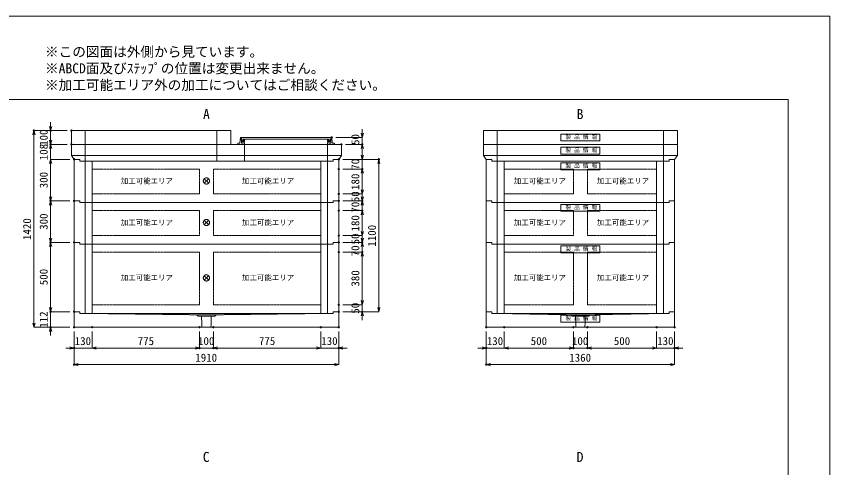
# Model space of a CAD drawing. Units: millimetres, scale not verified. Extents: x -4455 to 4455, y -3150 to 3150.
# Drawn here: x -1418 to 4455, y -109 to 3150 of the extents above; entities that cross this region are included whole.
import ezdxf
from ezdxf.enums import TextEntityAlignment as Align

# ---------------------------------------------------------------- set-up
doc = ezdxf.new("R2010")
doc.units = ezdxf.units.MM
doc.header["$LTSCALE"] = 20
doc.header["$PDMODE"] = 32
doc.header["$PDSIZE"] = 10
doc.linetypes.add('LONG_DASHED1', pattern=[7, 6, -1])
doc.linetypes.add('LONG_DOUBLE_CHAIN', pattern=[21.8, 18, -1, 0.6, -0.6, 0.6, -1])
for name, color, linetype, lineweight in [('0-0_D-TTL', 7, 'Continuous', 9), ('0-1_Defpoints', 7, 'Continuous', 9), ('0-3_D-TTL-TXT', 7, 'Continuous', 9), ('0-4_D-STR-TXT', 7, 'Continuous', 9), ('0-5_D-STR-DIM', 3, 'Continuous', 9), ('0-6_0', 7, 'Continuous', 9), ('0-7_D-STR', 7, 'Continuous', 9), ('0-8_D-STR-STR1', 7, 'LONG_DASHED1', 9), ('0-9_D-STR-STR5', 1, 'LONG_DOUBLE_CHAIN', 9), ('0-B_D-STR-STR4', 134, 'Continuous', 9)]:
    doc.layers.add(name, color=color, linetype=linetype, lineweight=lineweight)
doc.styles.add('ＭＳ ゴシック', font='')
doc.styles.get('ＭＳ ゴシック').set_extended_font_data('MS Gothic')

# ---------------------------------------------------------------- blocks, each defined once
blk = doc.blocks.new('A$C4DE05FD1')
at = {"layer": '0-0_D-TTL', "color": 134}
for p, q in [((4000, 76000), (114800, 76000)), ((114800, 76000), (114800, 4000))]:
    blk.add_line(p, q, dxfattribs=at)
at = {"layer": '0-1_Defpoints', "color": 134}
for p, q in [((0, 84000), (118800, 84000)), ((118800, 84000), (118800, 0))]:
    blk.add_line(p, q, dxfattribs=at)
at = {"layer": '0-3_D-TTL-TXT', "style": 'ＭＳ ゴシック'}
for s, p in [('※この図面は外側から見ています。', (43260.9, 79815.7)), ('※ABCD面及びｽﾃｯﾌﾟの位置は変更出来ません。', (43260.9, 78215.7)), ('※加工可能エリア外の加工についてはご相談ください。', (43260.9, 76615.7))]:
    blk.add_text(s, height=962.2, dxfattribs=at).set_placement(p, align=Align.BOTTOM_LEFT)
blk = doc.blocks.new('A$C31CA379A')
at = {"layer": '0-4_D-STR-TXT', "style": 'ＭＳ ゴシック'}
for s, p in [('A', (-325.9, -2190.5)), ('B', (35638.6, -2190.5)), ('C', (-351.4, -35190.5)), ('D', (35638.6, -35190.5))]:
    blk.add_text(s, height=962.2, dxfattribs=at).set_placement(p, align=Align.BOTTOM_LEFT)
blk = doc.blocks.new('A$C65632407')
at = {"layer": '0-7_D-STR', "linetype": 'LONG_DASHED1'}
for p, q in [((-9500, 0), (-9500, 2000)), ((9500, 0), (9500, 2000))]:
    blk.add_line(p, q, dxfattribs=at)
at = {"layer": '0-7_D-STR'}
blk.add_line((11500, 2000), (11500, 0), dxfattribs=at)
blk.add_lwpolyline([(11500, 2000), (-11500, 2000), (-11500, 0), (11500, 0)], dxfattribs=at)
blk = doc.blocks.new('A$C0EB83927')
at = {"layer": '0-7_D-STR'}
for p, q in [((-19100, 240), (-19100, -2000)), ((-19100, 240), (-18300, 240)), ((-18300, 0), (-18300, 240)), ((18300, 0), (-18300, 0)), ((19100, 240), (18300, 240)), ((18300, 0), (18300, 240)), ((19100, 240), (19100, -2000)), ((19100, -2000), (-19100, -2000))]:
    blk.add_line(p, q, dxfattribs=at)
at = {"layer": '0-7_D-STR', "linetype": 'LONG_DASHED1'}
for p, q in [((-17680, 0), (-1400, -200)), ((17680, 0), (1400, -200)), ((-1200, -380), (-1400, -200)), ((-1400, -200), (1400, -200)), ((-1200, -380), (1200, -380)), ((-653.3, -2000), (-705, -380)), ((653.3, -2000), (705, -380)), ((1200, -380), (1400, -200))]:
    blk.add_line(p, q, dxfattribs=at)
blk = doc.blocks.new('_Open30')
at = {"layer": '0-6_0'}
blk.add_line((0, 0), (-20, 0), dxfattribs=at)
blk.add_lwpolyline([(-20, 5.36), (0, 0), (-20, -5.36)], dxfattribs=at)
blk = doc.blocks.new('A$C3FC15DFF')
at = {"layer": '0-8_D-STR-STR1', "linetype": 'Continuous'}
blk.add_lwpolyline([(-2820, 0), (2820, 0), (2820, -1000), (-2820, -1000)], close=True, dxfattribs=at)
at = {"layer": '0-8_D-STR-STR1', "style": 'ＭＳ ゴシック'}
blk.add_text('製 品 情 報', height=577.3, dxfattribs=at).set_placement((-2149.6, -882.5), align=Align.BOTTOM_LEFT)
blk = doc.blocks.new('A$C08DA0B1C')
at = {"layer": '0-7_D-STR'}
blk.add_line((-14000, 2000), (-14000, 0), dxfattribs=at)
at = {"layer": '0-7_D-STR', "linetype": 'LONG_DASHED1'}
for p, q in [((-12000, 0), (-12000, 2000)), ((12000, 0), (12000, 2000))]:
    blk.add_line(p, q, dxfattribs=at)
at = {"layer": '0-7_D-STR'}
blk.add_lwpolyline([(-14000, 2000), (14000, 2000), (14000, 0), (-14000, 0)], dxfattribs=at)
at = {"layer": '0-8_D-STR-STR1'}
blk.add_blockref('A$C3FC15DFF', (0, 1500), dxfattribs=at)
blk = doc.blocks.new('A$C2CAB0034')
at = {"layer": '0-7_D-STR', "linetype": 'LONG_DASHED1'}
for p, q in [((-12000, 0), (-12000, 2400)), ((12000, 0), (12000, 2400))]:
    blk.add_line(p, q, dxfattribs=at)
at = {"layer": '0-7_D-STR'}
for p, q in [((14000, 820), (-14000, 820)), ((-13600, 240), (-12800, 240)), ((-12800, 0), (-12800, 240)), ((13600, 240), (12800, 240))]:
    blk.add_line(p, q, dxfattribs=at)
for points in [[(-14000, 2400), (14000, 2400), (14000, 820), (13600, 240)], [(-14000, 2400), (-14000, 820), (-13600, 240)], [(-12800, 0), (12800, 0), (12800, 240)]]:
    blk.add_lwpolyline(points, dxfattribs=at)
at = {"layer": '0-8_D-STR-STR1'}
blk.add_blockref('A$C3FC15DFF', (0, 2000), dxfattribs=at)
blk = doc.blocks.new('A$C35A123D8')
at = {"layer": '0-7_D-STR'}
for p, q in [((-13600, 240), (-13600, -2000)), ((-13600, 240), (-12800, 240)), ((-12800, 0), (-12800, 240)), ((-12800, 0), (12800, 0)), ((13600, 240), (12800, 240)), ((12800, 0), (12800, 240)), ((13600, 240), (13600, -2000)), ((-13600, -2000), (13600, -2000))]:
    blk.add_line(p, q, dxfattribs=at)
at = {"layer": '0-7_D-STR', "linetype": 'LONG_DASHED1'}
for p, q in [((-12180, 0), (-1400, -200)), ((12180, 0), (1400, -200)), ((-1200, -380), (-1400, -200)), ((1400, -200), (-1400, -200)), ((1200, -380), (-1200, -380)), ((-653.3, -2000), (-705, -380)), ((653.3, -2000), (705, -380)), ((1200, -380), (1400, -200))]:
    blk.add_line(p, q, dxfattribs=at)
at = {"layer": '0-8_D-STR-STR1'}
blk.add_blockref('A$C3FC15DFF', (0, -260), dxfattribs=at)
blk = doc.blocks.new('A$C35686FFE')
at = {"layer": '0-7_D-STR', "linetype": 'LONG_DASHED1'}
for p, q in [((-17500, 0), (-17500, 2400)), ((1500, 0), (1500, 2400)), ((5500, 0), (5500, 2400)), ((17500, 0), (17500, 2400))]:
    blk.add_line(p, q, dxfattribs=at)
at = {"layer": '0-7_D-STR'}
for p, q in [((-19500, 820), (19500, 820)), ((-19100, 240), (-18300, 240)), ((19100, 240), (18300, 240)), ((18300, 0), (18300, 240))]:
    blk.add_line(p, q, dxfattribs=at)
for points in [[(19500, 2400), (-19500, 2400), (-19500, 820), (-19100, 240)], [(19500, 2400), (19500, 820), (19100, 240)], [(18300, 0), (-18300, 0), (-18300, 240)]]:
    blk.add_lwpolyline(points, dxfattribs=at)
blk = doc.blocks.new('A$C61C9604E')
at = {"layer": '0-7_D-STR'}
for p, q in [((-13600, -5760), (-13600, 240)), ((-13600, 240), (-12800, 240)), ((-12800, 0), (-12800, 240)), ((-12800, 0), (12800, 0)), ((13600, 240), (12800, 240)), ((12800, 0), (12800, 240)), ((13600, -5760), (13600, 240)), ((-13600, -5760), (-12800, -5760)), ((-12800, -6000), (-12800, -5760)), ((13600, -5760), (12800, -5760)), ((12800, -6000), (12800, -5760)), ((-12800, -6000), (12800, -6000))]:
    blk.add_line(p, q, dxfattribs=at)
at = {"layer": '0-7_D-STR', "linetype": 'LONG_DASHED1'}
for p, q in [((-12000, -6000), (-12000, 0)), ((-11000, -6000), (-11000, 0)), ((11000, -6000), (11000, 0)), ((12000, -6000), (12000, 0))]:
    blk.add_line(p, q, dxfattribs=at)
at = {"layer": '0-9_D-STR-STR5'}
for p, q in [((-11000, -1160), (-11000, -4760)), ((-1000, -1160), (-11000, -1160)), ((-1000, -1160), (-1000, -4760)), ((1000, -1160), (11000, -1160)), ((1000, -1160), (1000, -4760)), ((11000, -1160), (11000, -4760)), ((-1000, -4760), (-11000, -4760)), ((1000, -4760), (11000, -4760))]:
    blk.add_line(p, q, dxfattribs=at)
at = {"layer": '0-8_D-STR-STR1'}
blk.add_blockref('A$C3FC15DFF', (0, -260), dxfattribs=at)
blk = doc.blocks.new('A$C5F914A78')
at = {"layer": '0-7_D-STR'}
for p, q in [((-13600, 240), (-12800, 240)), ((-13600, -9760), (-13600, 240)), ((-12800, 0), (-12800, 240)), ((-12800, 0), (12800, 0)), ((13600, 240), (12800, 240)), ((12800, 0), (12800, 240)), ((13600, -9760), (13600, 240)), ((-13600, -9760), (-12800, -9760)), ((-12800, -10000), (-12800, -9760)), ((-12800, -10000), (12800, -10000)), ((13600, -9760), (12800, -9760)), ((12800, -10000), (12800, -9760))]:
    blk.add_line(p, q, dxfattribs=at)
at = {"layer": '0-7_D-STR', "linetype": 'LONG_DASHED1'}
for p, q in [((-12000, -10000), (-12000, 0)), ((-11000, -10000), (-11000, 0)), ((11000, -10000), (11000, 0)), ((12000, -10000), (12000, 0))]:
    blk.add_line(p, q, dxfattribs=at)
at = {"layer": '0-9_D-STR-STR5'}
for p, q in [((-1000, -1160), (-11000, -1160)), ((-11000, -1160), (-11000, -8760)), ((-1000, -1120), (-1000, -8760)), ((1000, -1160), (11000, -1160)), ((1000, -1160), (1000, -8760)), ((11000, -1160), (11000, -8760)), ((-1000, -8760), (-11000, -8760)), ((1000, -8760), (11000, -8760))]:
    blk.add_line(p, q, dxfattribs=at)
at = {"layer": '0-8_D-STR-STR1'}
blk.add_blockref('A$C3FC15DFF', (0, -260), dxfattribs=at)
blk = doc.blocks.new('A$C284D0AE2')
at = {"layer": '0-B_D-STR-STR4'}
for p, q in [((-6980, 160), (-7000, 0)), ((-7000, 0), (7000, 0)), ((-6695.5, 160), (-6980, 160)), ((-6600, 1000), (-6655.6, 197.2)), ((-6500, 1000), (-6600, 1000)), ((-6442.7, 197.2), (-6500, 1000)), ((-6450, 1000), (-6450, 740)), ((-6450, 740), (-6438.3, 740)), ((-6418.4, 721.8), (-6390, 400)), ((-6235.7, 160), (-6402.8, 160)), ((-6390, 400), (-6290, 400)), ((-6290, 400), (-6230, 740)), ((-6230, 740), (6230, 740)), ((-6180, 740), (-6212.4, 401.3)), ((-6212.4, 401.3), (-6172.2, 401.3)), ((-6140, 680), (-6195.9, 195.4)), ((-6000, 740), (-6180, 740)), ((-6040, 680), (-6140, 680)), ((-6000, 0), (-6040, 680)), ((-6023.6, 401.3), (-5983.5, 401.3)), ((-5983.5, 401.3), (-6000, 740)), ((6000, 740), (6180, 740)), ((6212.4, 401.3), (6172.2, 401.3)), ((6180, 740), (6212.4, 401.3)), ((6235.7, 160), (6402.8, 160)), ((6695.5, 160), (6980, 160)), ((6980, 160), (7000, 0))]:
    blk.add_line(p, q, dxfattribs=at)
for points in [[(-6450, 1000), (6450, 1000), (6450, 740), (6438.3, 740)], [(6023.6, 401.3), (5983.5, 401.3), (6000, 740)], [(6000, 0), (6040, 680), (6140, 680), (6195.9, 195.4)], [(6418.4, 721.8), (6390, 400), (6290, 400), (6230, 740)], [(6442.7, 197.2), (6500, 1000), (6600, 1000), (6655.6, 197.2)]]:
    blk.add_lwpolyline(points, dxfattribs=at)
for centre, radius, start, end in [((-6695.5, 200), 40, 270, 356.0372), ((-6402.8, 200), 40, 184.08562, 270), ((-6438.3, 720), 20, 5.04245, 90), ((-6235.7, 200), 40, 270, 353.41806), ((6235.7, 200), 40, 186.58194, 270), ((6402.8, 200), 40, 270, 355.91438), ((6438.3, 720), 20, 90, 174.95755), ((6695.5, 200), 40, 183.9628, 270)]:
    blk.add_arc(centre, radius, start, end, dxfattribs=at)
blk = doc.blocks.new('A$C1C640AAB')
at = {"layer": '0-9_D-STR-STR5'}
for p, q in [((-318.2, -318.2), (318.2, 318.2)), ((-318.2, 318.2), (318.2, -318.2))]:
    blk.add_line(p, q, dxfattribs=at)
blk.add_circle((0, 0), 450, dxfattribs=at)
blk = doc.blocks.new('A$C25BF593D')
at = {"layer": '0-7_D-STR'}
for p, q in [((-19100, -5760), (-19100, 240)), ((-19100, 240), (-18300, 240)), ((-18300, 0), (-18300, 240)), ((-18300, 0), (18300, 0)), ((19100, 240), (18300, 240)), ((18300, 0), (18300, 240)), ((19100, -5760), (19100, 240)), ((-19100, -5760), (-18300, -5760)), ((-18300, -6000), (-18300, -5760)), ((19100, -5760), (18300, -5760)), ((18300, -6000), (18300, -5760)), ((-18300, -6000), (18300, -6000))]:
    blk.add_line(p, q, dxfattribs=at)
at = {"layer": '0-7_D-STR', "linetype": 'LONG_DASHED1'}
for p, q in [((-17500, -6000), (-17500, 0)), ((-16500, -6000), (-16500, 0)), ((16500, -6000), (16500, 0)), ((17500, -6000), (17500, 0))]:
    blk.add_line(p, q, dxfattribs=at)
at = {"layer": '0-9_D-STR-STR5'}
for p, q in [((-16500, -1160), (-16500, -4760)), ((-1000, -1160), (-16500, -1160)), ((-1000, -1160), (-1000, -4760)), ((1000, -1160), (16500, -1160)), ((1000, -1160), (1000, -4760)), ((16500, -1160), (16500, -4760)), ((-1000, -4760), (-16500, -4760)), ((1000, -4760), (16500, -4760))]:
    blk.add_line(p, q, dxfattribs=at)
blk = doc.blocks.new('A$C088105a1')
at = {"layer": '0-7_D-STR'}
blk.add_blockref('A$C25BF593D', (0, 0), dxfattribs=at)
at = {"layer": '0-9_D-STR-STR5'}
blk.add_blockref('A$C1C640AAB', (0, -2880), dxfattribs=at)
blk = doc.blocks.new('A$C1A463117')
at = {"layer": '0-7_D-STR'}
for p, q in [((-19100, 240), (-18300, 240)), ((-19100, -9760), (-19100, 240)), ((-18300, 0), (-18300, 240)), ((-18300, 0), (18300, 0)), ((19100, 240), (18300, 240)), ((18300, 0), (18300, 240)), ((19100, -9760), (19100, 240)), ((-19100, -9760), (-18300, -9760)), ((-18300, -10000), (-18300, -9760)), ((-18300, -10000), (18300, -10000)), ((19100, -9760), (18300, -9760)), ((18300, -10000), (18300, -9760))]:
    blk.add_line(p, q, dxfattribs=at)
at = {"layer": '0-7_D-STR', "linetype": 'LONG_DASHED1'}
for p, q in [((-17500, -10000), (-17500, 0)), ((-16500, -10000), (-16500, 0)), ((16500, -10000), (16500, 0)), ((17500, -10000), (17500, 0))]:
    blk.add_line(p, q, dxfattribs=at)
at = {"layer": '0-9_D-STR-STR5'}
for p, q in [((-16500, -1160), (-16500, -8760)), ((-1000, -1160), (-16500, -1160)), ((-1000, -1160), (-1000, -8760)), ((1000, -1160), (16500, -1160)), ((1000, -1160), (1000, -8760)), ((16500, -1160), (16500, -8760)), ((-1000, -8760), (-16500, -8760)), ((1000, -8760), (16500, -8760))]:
    blk.add_line(p, q, dxfattribs=at)
blk = doc.blocks.new('A$C30b7006d')
at = {"layer": '0-7_D-STR'}
blk.add_blockref('A$C1A463117', (0, 0), dxfattribs=at)
at = {"layer": '0-9_D-STR-STR5'}
blk.add_blockref('A$C1C640AAB', (0, -4880), dxfattribs=at)

msp = doc.modelspace()

# ---------------------------------------------------------------- linework, layer by layer
at = {"layer": '0-1_Defpoints'}
for p in [(-1290, 2325), (-1170, 2325), (-1020, 2325), (860, 2275), (-1170, 2225), (-1020, 2225), (930, 2225), (1080, 2225), (-1000, 2117), (-1000, 2117), (910, 2117), (910, 2117), (1200, 2117), (910, 2047), (1080, 2047), (-1170, 1817), (-1000, 1817), (-1000, 1817), (910, 1867), (910, 1817), (910, 1817), (1080, 1817), (910, 1747), (1080, 1747), (910, 1567), (-1170, 1517), (-1000, 1517), (-1000, 1517), (910, 1517), (910, 1517), (1080, 1517), (910, 1447), (910, 1447), (1080, 1447), (910, 1067), (-1170, 1017), (-1000, 1017), (-1000, 1017), (910, 1017), (910, 1017), (1080, 1017), (-1170, 905), (-1000, 905), (-1000, 905), (-1000, 905), (-1000, 905), (-870, 905), (-95, 905), (5, 905), (780, 905), (910, 905), (1975, 905), (1975, 905), (2105, 905), (2605, 905), (2705, 905), (3205, 905), (3335, 905), (-1000, 755), (-95, 755), (5, 755), (910, 755), (1975, 755), (2605, 755), (2705, 755), (3335, 755), (-1000, 635), (1975, 635)]:
    msp.add_point(p, dxfattribs=at)
at = {"layer": '0-5_D-STR-DIM'}
for p, q in [((-1170, 2355), (-1170, 2385)), ((-1050, 2325), (-1290, 2325)), ((-1290, 935), (-1290, 2295)), ((-1050, 2325), (-1170, 2325)), ((-1170, 2225), (-1170, 2325)), ((1080, 2305), (1080, 2335)), ((-1170, 2255), (-1170, 2285)), ((890, 2275), (1080, 2275)), ((1080, 2275), (1080, 2225)), ((-1050, 2225), (-1170, 2225)), ((-1170, 2117), (-1170, 2225)), ((-1050, 2225), (-1170, 2225)), ((-1170, 2195), (-1170, 2165)), ((960, 2225), (1080, 2225)), ((1080, 2195), (1080, 2165)), ((1080, 2147), (1080, 2177)), ((-1030, 2117), (-1170, 2117)), ((-1030, 2117), (-1170, 2117)), ((940, 2117), (1200, 2117)), ((940, 2117), (1080, 2117)), ((1080, 2117), (1080, 2047)), ((-1170, 2087), (-1170, 2057)), ((-1170, 2087), (-1170, 1847)), ((1200, 1047), (1200, 2087)), ((940, 2047), (1080, 2047)), ((940, 2047), (1080, 2047)), ((1080, 1897), (1080, 2017)), ((1080, 2017), (1080, 1987)), ((1080, 1897), (1080, 1927)), ((940, 1867), (1080, 1867)), ((940, 1867), (1080, 1867)), ((1080, 1847), (1080, 1877)), ((1080, 1867), (1080, 1817)), ((-1030, 1817), (-1170, 1817)), ((-1030, 1817), (-1170, 1817)), ((-1170, 1787), (-1170, 1547)), ((940, 1817), (1080, 1817)), ((940, 1817), (1080, 1817)), ((1080, 1817), (1080, 1747)), ((1080, 1787), (1080, 1757)), ((940, 1747), (1080, 1747)), ((940, 1747), (1080, 1747)), ((1080, 1597), (1080, 1717)), ((1080, 1717), (1080, 1687)), ((1080, 1597), (1080, 1627)), ((940, 1567), (1080, 1567)), ((940, 1567), (1080, 1567)), ((1080, 1547), (1080, 1577)), ((1080, 1567), (1080, 1517)), ((-1030, 1517), (-1170, 1517)), ((-1030, 1517), (-1170, 1517)), ((-1170, 1487), (-1170, 1047)), ((940, 1517), (1080, 1517)), ((940, 1517), (1080, 1517)), ((1080, 1517), (1080, 1447)), ((1080, 1487), (1080, 1457)), ((940, 1447), (1080, 1447)), ((940, 1447), (1080, 1447)), ((1080, 1417), (1080, 1387)), ((1080, 1097), (1080, 1417)), ((1080, 1097), (1080, 1127)), ((-1170, 1047), (-1170, 1077)), ((940, 1067), (1080, 1067)), ((940, 1067), (1080, 1067)), ((1080, 1067), (1080, 1017)), ((-1030, 1017), (-1170, 1017)), ((-1170, 1017), (-1170, 905)), ((-1030, 1017), (-1170, 1017)), ((940, 1017), (1200, 1017)), ((940, 1017), (1080, 1017)), ((1080, 987), (1080, 957)), ((-1030, 905), (-1290, 905)), ((-1030, 905), (-1170, 905)), ((-1170, 875), (-1170, 845)), ((-1000, 875), (-1000, 635)), ((-1000, 875), (-1000, 755)), ((-870, 875), (-870, 755)), ((-870, 875), (-870, 755)), ((-95, 875), (-95, 755)), ((-95, 875), (-95, 755)), ((5, 875), (5, 755)), ((5, 875), (5, 755)), ((780, 875), (780, 755)), ((780, 875), (780, 755)), ((910, 875), (910, 755)), ((910, 875), (910, 635)), ((1975, 875), (1975, 635)), ((1975, 875), (1975, 755)), ((2105, 875), (2105, 755)), ((2105, 875), (2105, 755)), ((2605, 875), (2605, 755)), ((2605, 875), (2605, 755)), ((2705, 875), (2705, 755)), ((2705, 875), (2705, 755)), ((3205, 875), (3205, 755)), ((3205, 875), (3205, 755)), ((3335, 875), (3335, 755)), ((3335, 875), (3335, 635)), ((-1030, 755), (-1060, 755)), ((-870, 755), (-1000, 755)), ((-840, 755), (-125, 755)), ((-840, 755), (-810, 755)), ((-125, 755), (-155, 755)), ((-95, 755), (5, 755)), ((750, 755), (35, 755)), ((35, 755), (65, 755)), ((750, 755), (720, 755)), ((780, 755), (910, 755)), ((940, 755), (970, 755)), ((1945, 755), (1915, 755)), ((2105, 755), (1975, 755)), ((2135, 755), (2575, 755)), ((2135, 755), (2165, 755)), ((2575, 755), (2545, 755)), ((2605, 755), (2705, 755)), ((3175, 755), (2735, 755)), ((2735, 755), (2765, 755)), ((3175, 755), (3145, 755)), ((3205, 755), (3335, 755)), ((3365, 755), (3395, 755)), ((880, 635), (-970, 635)), ((3305, 635), (2005, 635))]:
    msp.add_line(p, q, dxfattribs=at)

# ---------------------------------------------------------------- block references
at = {"layer": '0-0_D-TTL', "xscale": 0.075, "yscale": 0.075}
msp.add_blockref('A$C4DE05FD1', (-4455, -3150), dxfattribs=at)
at = {"layer": '0-4_D-STR-TXT', "xscale": 0.075, "yscale": 0.075}
msp.add_blockref('A$C31CA379A', (-45, 2550), dxfattribs=at)
at = {"layer": '0-5_D-STR-DIM', "xscale": 1.5, "yscale": 1.5}
for p, rotation in [((-1170, 2325), 270), ((-1290, 2325), 90), ((1080, 2275), 270), ((-1170, 2225), 270), ((-1170, 2225), 90), ((1080, 2225), 90), ((-1170, 2117), 90), ((-1170, 2117), 90), ((1080, 2117), 270), ((1200, 2117), 90), ((1080, 2047), 90), ((1080, 2047), 90), ((1080, 1867), 270), ((1080, 1867), 270), ((-1170, 1817), 270), ((1080, 1817), 270), ((-1170, 1817), 90), ((1080, 1817), 90), ((1080, 1747), 90), ((1080, 1747), 90), ((1080, 1567), 270), ((1080, 1567), 270), ((-1170, 1517), 270), ((1080, 1517), 270), ((-1170, 1517), 90), ((1080, 1517), 90), ((1080, 1447), 90), ((1080, 1447), 90), ((1080, 1067), 270), ((1080, 1067), 270), ((-1170, 1017), 270), ((-1170, 1017), 270), ((1080, 1017), 90), ((1200, 1017), 270), ((-1290, 905), 270), ((-1170, 905), 90), ((-870, 755), 180), ((-870, 755), 180), ((5, 755), 180), ((5, 755), 180), ((910, 755), 180), ((2105, 755), 180), ((2105, 755), 180), ((2705, 755), 180), ((2705, 755), 180), ((3335, 755), 180), ((-1000, 635), 180), ((1975, 635), 180)]:
    msp.add_blockref('_Open30', p, dxfattribs=dict(at, rotation=rotation))
for p in [(-1000, 755), (-95, 755), (-95, 755), (780, 755), (780, 755), (1975, 755), (2605, 755), (2605, 755), (3205, 755), (3205, 755), (910, 635), (3335, 635)]:
    msp.add_blockref('_Open30', p, dxfattribs=at)
at = {"layer": '0-7_D-STR', "yscale": 0.05}
for name, p, xscale in [('A$C65632407', (-445, 2225), -0.05), ('A$C08DA0B1C', (2655, 2225), 0.05), ('A$C35686FFE', (-45, 2105), 0.05), ('A$C2CAB0034', (2655, 2105), 0.05), ('A$C088105a1', (-45, 2105), 0.05), ('A$C61C9604E', (2655, 2105), 0.05), ('A$C088105a1', (-45, 1805), 0.05), ('A$C61C9604E', (2655, 1805), 0.05), ('A$C30b7006d', (-45, 1505), 0.05), ('A$C5F914A78', (2655, 1505), 0.05), ('A$C0EB83927', (-45, 1005), -0.05), ('A$C35A123D8', (2655, 1005), 0.05)]:
    msp.add_blockref(name, p, dxfattribs=dict(at, xscale=xscale))
at = {"layer": '0-B_D-STR-STR4', "xscale": 0.05, "yscale": 0.05}
msp.add_blockref('A$C284D0AE2', (530, 2225), dxfattribs=at)

# ---------------------------------------------------------------- texts
at = {"layer": '0-5_D-STR-DIM', "style": 'ＭＳ ゴシック'}
for s, p in [('100', (-1173.9, 2214.22)), ('50', (1076.1, 2220.85)), ('108', (-1173.9, 2110.67)), ('70', (1076.1, 2042.1)), ('300', (-1173.9, 1908.35)), ('180', (1076.1, 1896.22)), ('50', (1076.1, 1807.85)), ('70', (1076.1, 1732.1)), ('300', (-1173.9, 1608.35)), ('180', (1076.1, 1596.22)), ('1420', (-1293.9, 1534.72)), ('1100', (1196.1, 1486.72)), ('50', (1076.1, 1502.85)), ('70', (1076.1, 1417.1)), ('500', (-1173.9, 1208.35)), ('380', (1076.1, 1198.35)), ('50', (1076.1, 1002.85)), ('112', (-1173.9, 900.85))]:
    msp.add_text(s, height=57.77, rotation=90, dxfattribs=at).set_placement(p, align=Align.BOTTOM_LEFT)
for s, p in [('130', (-995.78, 758.9)), ('775', (-541.12, 758.9)), ('100', (-105.78, 758.9)), ('775', (333.88, 758.9)), ('130', (784.22, 758.9)), ('130', (1979.22, 758.9)), ('500', (2296.35, 758.9)), ('100', (2594.22, 758.9)), ('500', (2896.35, 758.9)), ('130', (3209.22, 758.9)), ('1910', (-125.28, 638.9)), ('1360', (2574.72, 638.9))]:
    msp.add_text(s, height=57.77, dxfattribs=at).set_placement(p, align=Align.BOTTOM_LEFT)
at = {"layer": '0-9_D-STR-STR5', "style": 'ＭＳ ゴシック'}
for p in [(-662.98, 1930.03), (212.02, 1930.03), (2174.52, 1930.03), (2774.52, 1930.03), (-662.98, 1630.03), (212.02, 1630.03), (2174.52, 1630.03), (2774.52, 1630.03), (-662.98, 1232.03), (212.02, 1232.03), (2174.52, 1232.03), (2774.52, 1232.03)]:
    msp.add_text('加工可能エリア', height=38.42, dxfattribs=at).set_placement(p, align=Align.BOTTOM_LEFT)

doc.saveas('drawing.dxf')
